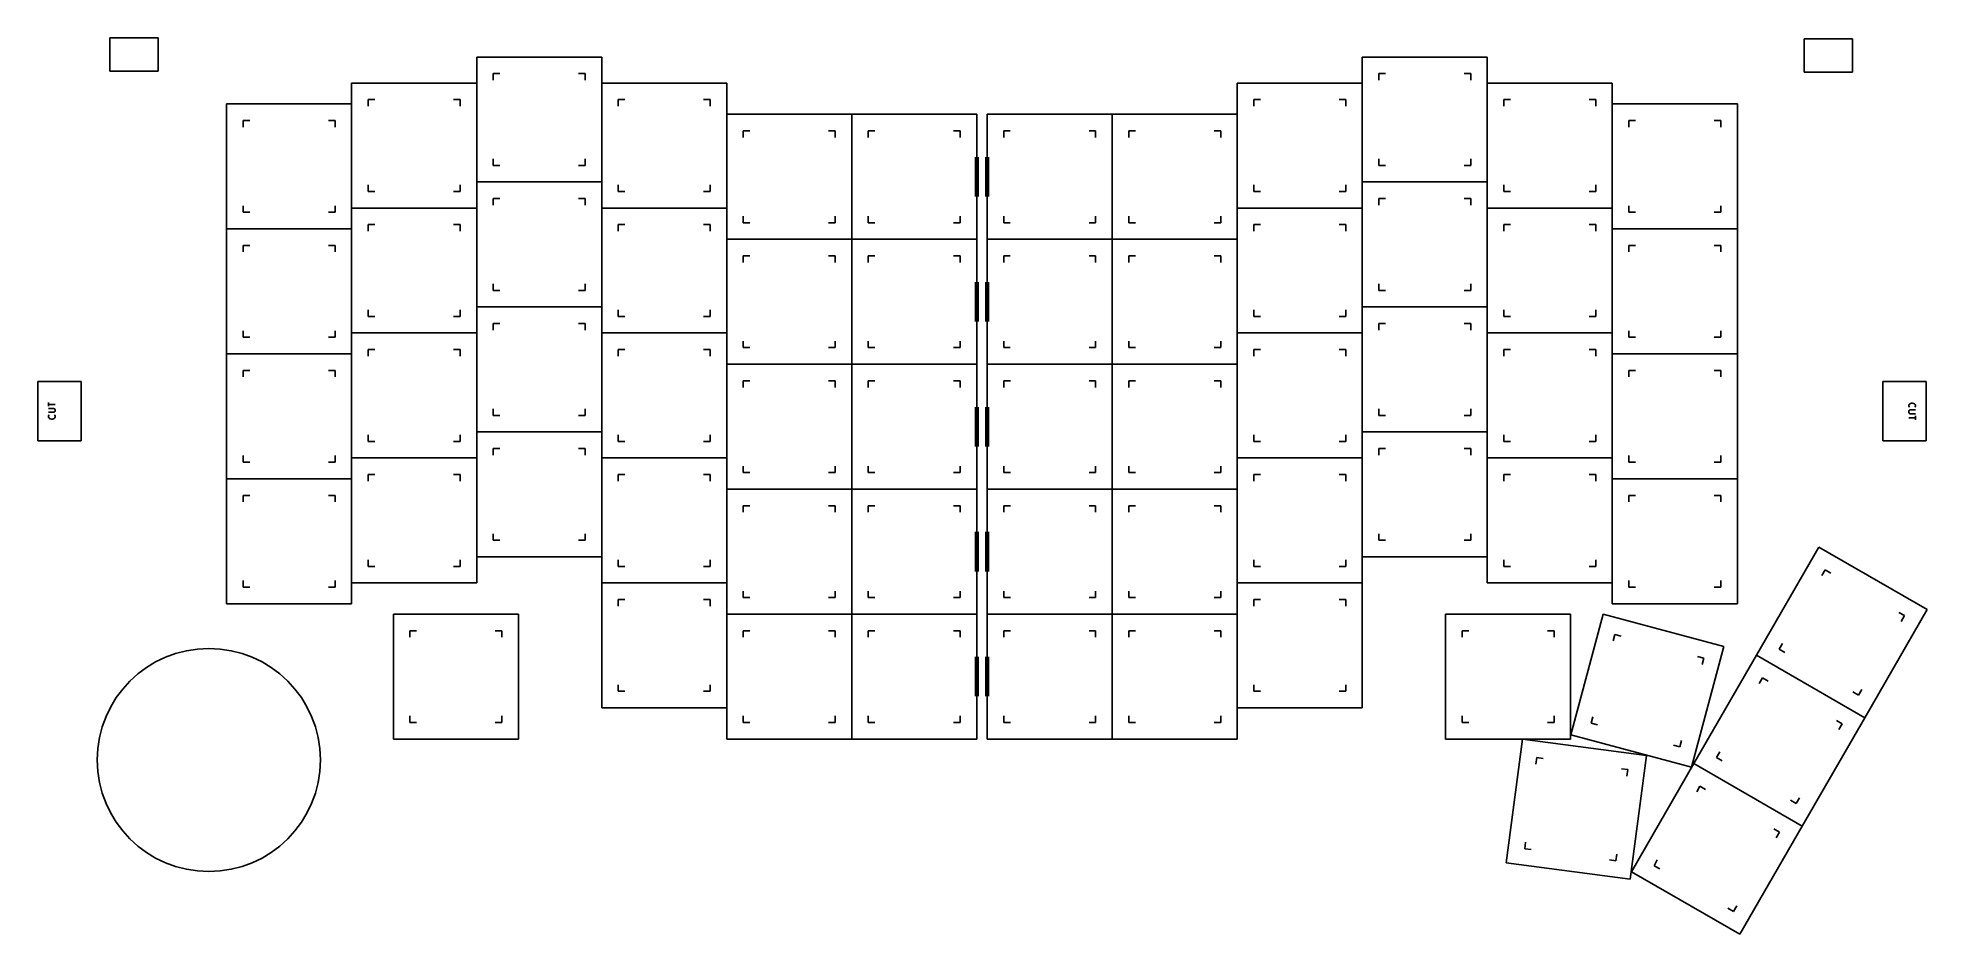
# Model space of a CAD drawing. Extents: x 51 to 338, y -166 to -30.
import ezdxf

# ---------------------------------------------------------------- set-up
doc = ezdxf.new("R2010")
doc.units = 0
doc.layers.add('BLACK', color=7, linetype='CONTINUOUS')

msp = doc.modelspace()

# ---------------------------------------------------------------- linework, layer by layer
at = {"layer": 'BLACK', "linetype": 'CONTINUOUS'}
for p, q in [((61.595, -29.6085), (68.961, -29.6085)), ((61.595, -34.6885), (61.595, -29.6085)), ((68.961, -29.6085), (68.961, -34.6885)), ((319.722, -29.7672), (327.089, -29.7672)), ((319.722, -34.8472), (319.722, -29.7672)), ((327.089, -29.7672), (327.089, -34.8472)), ((117.475, -51.5938), (117.475, -32.5437)), ((117.475, -32.5437), (136.525, -32.5437)), ((136.525, -32.5437), (136.525, -51.5938)), ((252.413, -51.5938), (252.413, -32.5437)), ((252.413, -32.5437), (271.463, -32.5437)), ((271.463, -32.5437), (271.463, -51.5938)), ((68.961, -34.6885), (61.595, -34.6885)), ((98.425, -55.5625), (98.425, -36.5125)), ((98.425, -36.5125), (117.475, -36.5125)), ((117.475, -36.5125), (117.475, -55.5625)), ((120, -35.0688), (121, -35.0688)), ((120, -36.0688), (120, -35.0688)), ((134, -35.0688), (133, -35.0688)), ((134, -35.0688), (134, -36.0688)), ((136.525, -55.5625), (136.525, -36.5125)), ((136.525, -36.5125), (155.575, -36.5125)), ((155.575, -36.5125), (155.575, -55.5625)), ((233.362, -55.5625), (233.362, -36.5125)), ((233.362, -36.5125), (252.412, -36.5125)), ((252.412, -36.5125), (252.412, -55.5625)), ((254.938, -35.0688), (255.938, -35.0688)), ((254.938, -36.0688), (254.938, -35.0688)), ((268.938, -35.0688), (267.938, -35.0688)), ((268.938, -35.0688), (268.938, -36.0688)), ((271.462, -55.5625), (271.462, -36.5125)), ((271.462, -36.5125), (290.512, -36.5125)), ((290.512, -36.5125), (290.512, -55.5625)), ((327.089, -34.8472), (319.722, -34.8472)), ((79.375, -58.7375), (79.375, -39.6875)), ((79.375, -39.6875), (98.425, -39.6875)), ((98.425, -39.6875), (98.425, -58.7375)), ((100.95, -39.0375), (101.95, -39.0375)), ((100.95, -40.0375), (100.95, -39.0375)), ((114.95, -39.0375), (113.95, -39.0375)), ((114.95, -39.0375), (114.95, -40.0375)), ((139.05, -39.0375), (140.05, -39.0375)), ((139.05, -40.0375), (139.05, -39.0375)), ((153.05, -39.0375), (152.05, -39.0375)), ((153.05, -39.0375), (153.05, -40.0375)), ((235.887, -39.0375), (236.887, -39.0375)), ((235.887, -40.0375), (235.887, -39.0375)), ((249.887, -39.0375), (248.887, -39.0375)), ((249.887, -39.0375), (249.887, -40.0375)), ((273.987, -39.0375), (274.987, -39.0375)), ((273.987, -40.0375), (273.987, -39.0375)), ((287.987, -39.0375), (286.987, -39.0375)), ((287.987, -39.0375), (287.987, -40.0375)), ((290.513, -58.7375), (290.513, -39.6875)), ((290.513, -39.6875), (309.563, -39.6875)), ((309.563, -39.6875), (309.563, -58.7375)), ((81.9, -42.2125), (82.9, -42.2125)), ((81.9, -43.2125), (81.9, -42.2125)), ((95.9, -42.2125), (94.9, -42.2125)), ((95.9, -42.2125), (95.9, -43.2125)), ((155.575, -60.325), (155.575, -41.275)), ((155.575, -41.275), (174.625, -41.275)), ((174.625, -60.325), (174.625, -41.275)), ((174.625, -41.275), (193.675, -41.275)), ((174.625, -41.275), (174.625, -60.325)), ((193.675, -41.275), (193.675, -60.325)), ((195.262, -60.325), (195.262, -41.275)), ((195.262, -41.275), (214.312, -41.275)), ((214.312, -41.275), (214.312, -60.325)), ((214.312, -60.325), (214.312, -41.275)), ((214.312, -41.275), (233.362, -41.275)), ((233.362, -41.275), (233.362, -60.325)), ((293.038, -42.2125), (294.038, -42.2125)), ((293.038, -43.2125), (293.038, -42.2125)), ((307.038, -42.2125), (306.038, -42.2125)), ((307.038, -42.2125), (307.038, -43.2125)), ((158.1, -43.8), (159.1, -43.8)), ((158.1, -44.8), (158.1, -43.8)), ((172.1, -43.8), (171.1, -43.8)), ((172.1, -43.8), (172.1, -44.8)), ((177.15, -43.8), (178.15, -43.8)), ((177.15, -44.8), (177.15, -43.8)), ((191.15, -43.8), (190.15, -43.8)), ((191.15, -43.8), (191.15, -44.8)), ((197.787, -43.8), (198.787, -43.8)), ((197.787, -44.8), (197.787, -43.8)), ((211.787, -43.8), (210.787, -43.8)), ((211.787, -43.8), (211.787, -44.8)), ((216.837, -43.8), (217.837, -43.8)), ((216.837, -44.8), (216.837, -43.8)), ((230.837, -43.8), (229.837, -43.8)), ((230.837, -43.8), (230.837, -44.8)), ((120, -48.0687), (120, -49.0687)), ((134, -49.0687), (134, -48.0687)), ((193.475, -53.8), (193.475, -47.8)), ((193.875, -53.8), (193.875, -47.8)), ((195.062, -53.8), (195.062, -47.8)), ((195.462, -53.8), (195.462, -47.8)), ((254.938, -48.0687), (254.938, -49.0687)), ((268.938, -49.0687), (268.938, -48.0687)), ((117.475, -70.6437), (117.475, -51.5938)), ((117.475, -51.5938), (136.525, -51.5938)), ((136.525, -51.5938), (117.475, -51.5938)), ((120, -49.0687), (121, -49.0687)), ((133, -49.0687), (134, -49.0687)), ((136.525, -51.5938), (136.525, -70.6437)), ((252.412, -70.6438), (252.412, -51.5938)), ((252.412, -51.5938), (271.462, -51.5938)), ((271.463, -51.5938), (252.413, -51.5938)), ((254.938, -49.0687), (255.938, -49.0687)), ((267.938, -49.0687), (268.938, -49.0687)), ((271.462, -51.5938), (271.462, -70.6438)), ((100.95, -52.0375), (100.95, -53.0375)), ((100.95, -53.0375), (101.95, -53.0375)), ((113.95, -53.0375), (114.95, -53.0375)), ((114.95, -53.0375), (114.95, -52.0375)), ((120, -54.1187), (121, -54.1187)), ((120, -55.1187), (120, -54.1187)), ((134, -54.1187), (133, -54.1187)), ((134, -54.1187), (134, -55.1187)), ((139.05, -52.0375), (139.05, -53.0375)), ((139.05, -53.0375), (140.05, -53.0375)), ((152.05, -53.0375), (153.05, -53.0375)), ((153.05, -53.0375), (153.05, -52.0375)), ((235.887, -52.0375), (235.887, -53.0375)), ((235.887, -53.0375), (236.887, -53.0375)), ((248.887, -53.0375), (249.887, -53.0375)), ((249.887, -53.0375), (249.887, -52.0375)), ((254.938, -54.1188), (255.938, -54.1188)), ((254.938, -55.1188), (254.938, -54.1188)), ((268.938, -54.1188), (267.938, -54.1188)), ((268.938, -54.1188), (268.938, -55.1188)), ((273.987, -52.0375), (273.987, -53.0375)), ((273.987, -53.0375), (274.987, -53.0375)), ((286.987, -53.0375), (287.987, -53.0375)), ((287.987, -53.0375), (287.987, -52.0375)), ((81.9, -55.2125), (81.9, -56.2125)), ((81.9, -56.2125), (82.9, -56.2125)), ((94.9, -56.2125), (95.9, -56.2125)), ((95.9, -56.2125), (95.9, -55.2125)), ((98.425, -74.6125), (98.425, -55.5625)), ((98.425, -55.5625), (117.475, -55.5625)), ((117.475, -55.5625), (98.425, -55.5625)), ((117.475, -55.5625), (117.475, -74.6125)), ((136.525, -74.6125), (136.525, -55.5625)), ((136.525, -55.5625), (155.575, -55.5625)), ((155.575, -55.5625), (136.525, -55.5625)), ((155.575, -55.5625), (155.575, -74.6125)), ((158.1, -56.8), (158.1, -57.8)), ((172.1, -57.8), (172.1, -56.8)), ((177.15, -56.8), (177.15, -57.8)), ((191.15, -57.8), (191.15, -56.8)), ((197.787, -56.8), (197.787, -57.8)), ((211.787, -57.8), (211.787, -56.8)), ((216.837, -56.8), (216.837, -57.8)), ((230.837, -57.8), (230.837, -56.8)), ((252.412, -55.5625), (233.362, -55.5625)), ((233.362, -74.6125), (233.362, -55.5625)), ((233.362, -55.5625), (252.412, -55.5625)), ((252.412, -55.5625), (252.412, -74.6125)), ((271.462, -74.6125), (271.462, -55.5625)), ((271.462, -55.5625), (290.512, -55.5625)), ((290.512, -55.5625), (271.462, -55.5625)), ((290.512, -55.5625), (290.512, -74.6125)), ((293.038, -55.2125), (293.038, -56.2125)), ((293.038, -56.2125), (294.038, -56.2125)), ((306.038, -56.2125), (307.038, -56.2125)), ((307.038, -56.2125), (307.038, -55.2125)), ((79.375, -77.7875), (79.375, -58.7375)), ((79.375, -58.7375), (98.425, -58.7375)), ((98.425, -58.7375), (79.375, -58.7375)), ((98.425, -58.7375), (98.425, -77.7875)), ((100.95, -58.0875), (101.95, -58.0875)), ((100.95, -59.0875), (100.95, -58.0875)), ((114.95, -58.0875), (113.95, -58.0875)), ((114.95, -58.0875), (114.95, -59.0875)), ((139.05, -58.0875), (140.05, -58.0875)), ((139.05, -59.0875), (139.05, -58.0875)), ((153.05, -58.0875), (152.05, -58.0875)), ((153.05, -58.0875), (153.05, -59.0875)), ((155.575, -79.375), (155.575, -60.325)), ((155.575, -60.325), (174.625, -60.325)), ((174.625, -60.325), (155.575, -60.325)), ((158.1, -57.8), (159.1, -57.8)), ((171.1, -57.8), (172.1, -57.8)), ((174.625, -79.375), (174.625, -60.325)), ((174.625, -60.325), (193.675, -60.325)), ((193.675, -60.325), (174.625, -60.325)), ((174.625, -60.325), (174.625, -79.375)), ((177.15, -57.8), (178.15, -57.8)), ((190.15, -57.8), (191.15, -57.8)), ((193.675, -60.325), (193.675, -79.375)), ((214.312, -60.325), (195.262, -60.325)), ((195.262, -79.375), (195.262, -60.325)), ((195.262, -60.325), (214.312, -60.325)), ((197.787, -57.8), (198.787, -57.8)), ((210.787, -57.8), (211.787, -57.8)), ((214.312, -79.375), (214.312, -60.325)), ((214.312, -60.325), (233.362, -60.325)), ((233.362, -60.325), (214.312, -60.325)), ((214.312, -60.325), (214.312, -79.375)), ((216.837, -57.8), (217.837, -57.8)), ((229.837, -57.8), (230.837, -57.8)), ((233.362, -60.325), (233.362, -79.375)), ((235.887, -58.0875), (236.887, -58.0875)), ((235.887, -59.0875), (235.887, -58.0875)), ((249.887, -58.0875), (248.887, -58.0875)), ((249.887, -58.0875), (249.887, -59.0875)), ((273.987, -58.0875), (274.987, -58.0875)), ((273.987, -59.0875), (273.987, -58.0875)), ((287.987, -58.0875), (286.987, -58.0875)), ((287.987, -58.0875), (287.987, -59.0875)), ((290.512, -77.7875), (290.512, -58.7375)), ((290.512, -58.7375), (309.562, -58.7375)), ((309.563, -58.7375), (290.513, -58.7375)), ((309.562, -58.7375), (309.562, -77.7875)), ((81.9, -61.2625), (82.9, -61.2625)), ((81.9, -62.2625), (81.9, -61.2625)), ((95.9, -61.2625), (94.9, -61.2625)), ((95.9, -61.2625), (95.9, -62.2625)), ((158.1, -62.85), (159.1, -62.85)), ((158.1, -63.85), (158.1, -62.85)), ((172.1, -62.85), (171.1, -62.85)), ((172.1, -62.85), (172.1, -63.85)), ((177.15, -62.85), (178.15, -62.85)), ((177.15, -63.85), (177.15, -62.85)), ((191.15, -62.85), (190.15, -62.85)), ((191.15, -62.85), (191.15, -63.85)), ((197.787, -62.85), (198.787, -62.85)), ((197.787, -63.85), (197.787, -62.85)), ((211.787, -62.85), (210.787, -62.85)), ((211.787, -62.85), (211.787, -63.85)), ((216.837, -62.85), (217.837, -62.85)), ((216.837, -63.85), (216.837, -62.85)), ((230.837, -62.85), (229.837, -62.85)), ((230.837, -62.85), (230.837, -63.85)), ((293.037, -61.2625), (294.037, -61.2625)), ((293.037, -62.2625), (293.037, -61.2625)), ((307.037, -61.2625), (306.037, -61.2625)), ((307.037, -61.2625), (307.037, -62.2625)), ((120, -67.1187), (120, -68.1187)), ((120, -68.1187), (121, -68.1187)), ((133, -68.1187), (134, -68.1187)), ((134, -68.1187), (134, -67.1187)), ((193.475, -72.85), (193.475, -66.85)), ((193.875, -72.85), (193.875, -66.85)), ((195.062, -72.85), (195.062, -66.85)), ((195.462, -72.85), (195.462, -66.85)), ((254.938, -67.1188), (254.938, -68.1188)), ((254.938, -68.1188), (255.938, -68.1188)), ((267.938, -68.1188), (268.938, -68.1188)), ((268.938, -68.1188), (268.938, -67.1188)), ((100.95, -71.0875), (100.95, -72.0875)), ((114.95, -72.0875), (114.95, -71.0875)), ((117.475, -89.6937), (117.475, -70.6437)), ((117.475, -70.6437), (136.525, -70.6437)), ((136.525, -70.6437), (117.475, -70.6437)), ((136.525, -70.6437), (136.525, -89.6937)), ((139.05, -71.0875), (139.05, -72.0875)), ((153.05, -72.0875), (153.05, -71.0875)), ((235.887, -71.0875), (235.887, -72.0875)), ((249.887, -72.0875), (249.887, -71.0875)), ((271.462, -70.6438), (252.412, -70.6438)), ((252.413, -89.6937), (252.413, -70.6437)), ((252.413, -70.6437), (271.463, -70.6437)), ((271.463, -70.6437), (271.463, -89.6937)), ((273.987, -71.0875), (273.987, -72.0875)), ((287.987, -72.0875), (287.987, -71.0875)), ((81.9, -74.2625), (81.9, -75.2625)), ((95.9, -75.2625), (95.9, -74.2625)), ((98.425, -93.6625), (98.425, -74.6125)), ((98.425, -74.6125), (117.475, -74.6125)), ((117.475, -74.6125), (98.425, -74.6125)), ((100.95, -72.0875), (101.95, -72.0875)), ((113.95, -72.0875), (114.95, -72.0875)), ((117.475, -74.6125), (117.475, -93.6625)), ((120, -73.1688), (121, -73.1688)), ((120, -74.1688), (120, -73.1688)), ((134, -73.1688), (133, -73.1688)), ((134, -73.1688), (134, -74.1688)), ((136.525, -93.6625), (136.525, -74.6125)), ((136.525, -74.6125), (155.575, -74.6125)), ((155.575, -74.6125), (136.525, -74.6125)), ((139.05, -72.0875), (140.05, -72.0875)), ((152.05, -72.0875), (153.05, -72.0875)), ((155.575, -74.6125), (155.575, -93.6625)), ((233.362, -93.6625), (233.362, -74.6125)), ((233.362, -74.6125), (252.412, -74.6125)), ((252.412, -74.6125), (233.362, -74.6125)), ((235.887, -72.0875), (236.887, -72.0875)), ((248.887, -72.0875), (249.887, -72.0875)), ((252.412, -74.6125), (252.412, -93.6625)), ((254.938, -73.1687), (255.938, -73.1687)), ((254.938, -74.1687), (254.938, -73.1687)), ((268.938, -73.1687), (267.938, -73.1687)), ((268.938, -73.1687), (268.938, -74.1687)), ((271.462, -93.6625), (271.462, -74.6125)), ((271.462, -74.6125), (290.512, -74.6125)), ((290.512, -74.6125), (271.462, -74.6125)), ((273.987, -72.0875), (274.987, -72.0875)), ((286.987, -72.0875), (287.987, -72.0875)), ((290.512, -74.6125), (290.512, -93.6625)), ((293.037, -74.2625), (293.037, -75.2625)), ((307.037, -75.2625), (307.037, -74.2625)), ((81.9, -75.2625), (82.9, -75.2625)), ((94.9, -75.2625), (95.9, -75.2625)), ((100.95, -77.1375), (101.95, -77.1375)), ((100.95, -78.1375), (100.95, -77.1375)), ((114.95, -77.1375), (113.95, -77.1375)), ((114.95, -77.1375), (114.95, -78.1375)), ((139.05, -77.1375), (140.05, -77.1375)), ((139.05, -78.1375), (139.05, -77.1375)), ((153.05, -77.1375), (152.05, -77.1375)), ((153.05, -77.1375), (153.05, -78.1375)), ((158.1, -75.85), (158.1, -76.85)), ((158.1, -76.85), (159.1, -76.85)), ((171.1, -76.85), (172.1, -76.85)), ((172.1, -76.85), (172.1, -75.85)), ((177.15, -75.85), (177.15, -76.85)), ((177.15, -76.85), (178.15, -76.85)), ((190.15, -76.85), (191.15, -76.85)), ((191.15, -76.85), (191.15, -75.85)), ((197.787, -75.85), (197.787, -76.85)), ((197.787, -76.85), (198.787, -76.85)), ((210.787, -76.85), (211.787, -76.85)), ((211.787, -76.85), (211.787, -75.85)), ((216.837, -75.85), (216.837, -76.85)), ((216.837, -76.85), (217.837, -76.85)), ((229.837, -76.85), (230.837, -76.85)), ((230.837, -76.85), (230.837, -75.85)), ((235.887, -77.1375), (236.887, -77.1375)), ((235.887, -78.1375), (235.887, -77.1375)), ((249.887, -77.1375), (248.887, -77.1375)), ((249.887, -77.1375), (249.887, -78.1375)), ((273.988, -77.1375), (274.988, -77.1375)), ((273.988, -78.1375), (273.988, -77.1375)), ((287.988, -77.1375), (286.988, -77.1375)), ((287.988, -77.1375), (287.988, -78.1375)), ((293.037, -75.2625), (294.037, -75.2625)), ((306.037, -75.2625), (307.037, -75.2625)), ((79.375, -96.8375), (79.375, -77.7875)), ((79.375, -77.7875), (98.425, -77.7875)), ((98.425, -77.7875), (79.375, -77.7875)), ((81.9, -80.3125), (82.9, -80.3125)), ((81.9, -81.3125), (81.9, -80.3125)), ((95.9, -80.3125), (94.9, -80.3125)), ((95.9, -80.3125), (95.9, -81.3125)), ((98.425, -77.7875), (98.425, -96.8375)), ((155.575, -98.425), (155.575, -79.375)), ((155.575, -79.375), (174.625, -79.375)), ((174.625, -79.375), (155.575, -79.375)), ((174.625, -98.425), (174.625, -79.375)), ((174.625, -79.375), (193.675, -79.375)), ((193.675, -79.375), (174.625, -79.375)), ((174.625, -79.375), (174.625, -98.425)), ((193.675, -79.375), (193.675, -98.425)), ((214.312, -79.375), (195.262, -79.375)), ((195.263, -98.425), (195.263, -79.375)), ((195.263, -79.375), (214.313, -79.375)), ((233.362, -79.375), (214.312, -79.375)), ((214.313, -98.425), (214.313, -79.375)), ((214.313, -79.375), (233.363, -79.375)), ((214.313, -79.375), (214.313, -98.425)), ((233.363, -79.375), (233.363, -98.425)), ((290.512, -96.8375), (290.512, -77.7875)), ((290.512, -77.7875), (309.562, -77.7875)), ((309.562, -77.7875), (290.512, -77.7875)), ((293.037, -80.3125), (294.037, -80.3125)), ((293.037, -81.3125), (293.037, -80.3125)), ((307.037, -80.3125), (306.037, -80.3125)), ((307.037, -80.3125), (307.037, -81.3125)), ((309.562, -77.7875), (309.562, -96.8375)), ((50.6, -81.9937), (50.6, -91.0438)), ((50.6, -81.9937), (57.2, -81.9937)), ((57.2, -81.9937), (57.2, -91.0438)), ((158.1, -81.9), (159.1, -81.9)), ((158.1, -82.9), (158.1, -81.9)), ((172.1, -81.9), (171.1, -81.9)), ((172.1, -81.9), (172.1, -82.9)), ((177.15, -81.9), (178.15, -81.9)), ((177.15, -82.9), (177.15, -81.9)), ((191.15, -81.9), (190.15, -81.9)), ((191.15, -81.9), (191.15, -82.9)), ((197.788, -81.9), (198.788, -81.9)), ((197.788, -82.9), (197.788, -81.9)), ((211.788, -81.9), (210.788, -81.9)), ((211.788, -81.9), (211.788, -82.9)), ((216.838, -81.9), (217.838, -81.9)), ((216.838, -82.9), (216.838, -81.9)), ((230.838, -81.9), (229.838, -81.9)), ((230.838, -81.9), (230.838, -82.9)), ((331.738, -91.0438), (331.738, -81.9937)), ((338.337, -81.9937), (331.738, -81.9937)), ((338.337, -91.0438), (338.337, -81.9937)), ((52.2524, -85.7807), (52.2524, -85.2092)), ((53.2524, -85.4949), (52.2524, -85.4949)), ((53.0619, -86.114), (52.2524, -86.114)), ((53.1571, -86.1616), (53.0619, -86.114)), ((53.2048, -86.2092), (53.1571, -86.1616)), ((53.2524, -86.3045), (53.2048, -86.2092)), ((53.2524, -86.4949), (53.2524, -86.3045)), ((120, -86.1688), (120, -87.1688)), ((134, -87.1688), (134, -86.1688)), ((193.475, -91.9), (193.475, -85.9)), ((193.875, -91.9), (193.875, -85.9)), ((195.062, -91.9), (195.062, -85.9)), ((195.462, -91.9), (195.462, -85.9)), ((254.938, -86.1687), (254.938, -87.1687)), ((268.938, -87.1687), (268.938, -86.1687)), ((335.685, -85.6378), (335.733, -85.4949)), ((335.685, -85.733), (335.685, -85.6378)), ((335.733, -85.8759), (335.685, -85.733)), ((335.733, -85.4949), (335.828, -85.3997)), ((335.78, -85.9235), (335.733, -85.8759)), ((335.876, -86.3521), (335.78, -86.3997)), ((335.828, -85.3997), (335.923, -85.3521)), ((336.685, -86.3521), (335.876, -86.3521)), ((335.923, -85.3521), (336.114, -85.3045)), ((336.114, -85.3045), (336.257, -85.3045)), ((336.257, -85.3045), (336.447, -85.3521)), ((336.447, -85.3521), (336.542, -85.3997)), ((336.542, -85.3997), (336.637, -85.4949)), ((336.637, -85.8759), (336.59, -85.9235)), ((336.637, -85.4949), (336.685, -85.6378)), ((336.685, -85.733), (336.637, -85.8759)), ((336.685, -85.6378), (336.685, -85.733)), ((52.2524, -86.6854), (53.0619, -86.6854)), ((52.2524, -87.3045), (52.3, -87.1616)), ((52.2524, -87.3997), (52.2524, -87.3045)), ((52.3, -87.5426), (52.2524, -87.3997)), ((52.3, -87.1616), (52.3476, -87.114)), ((52.3952, -87.6378), (52.3, -87.5426)), ((52.4905, -87.6854), (52.3952, -87.6378)), ((52.681, -87.733), (52.4905, -87.6854)), ((52.8238, -87.733), (52.681, -87.733)), ((53.0143, -87.6854), (52.8238, -87.733)), ((53.1095, -87.6378), (53.0143, -87.6854)), ((53.0619, -86.6854), (53.1571, -86.6378)), ((53.2048, -87.5426), (53.1095, -87.6378)), ((53.1571, -86.6378), (53.2048, -86.5902)), ((53.1571, -87.114), (53.2048, -87.1616)), ((53.2048, -86.5902), (53.2524, -86.4949)), ((53.2048, -87.1616), (53.2524, -87.3045)), ((53.2524, -87.3997), (53.2048, -87.5426)), ((53.2524, -87.3045), (53.2524, -87.3997)), ((120, -87.1688), (121, -87.1688)), ((133, -87.1688), (134, -87.1688)), ((254.938, -87.1687), (255.938, -87.1687)), ((267.938, -87.1687), (268.938, -87.1687)), ((335.733, -86.4473), (335.685, -86.5426)), ((335.685, -86.5426), (335.685, -86.733)), ((335.685, -86.733), (335.733, -86.8283)), ((335.685, -87.5426), (336.685, -87.5426)), ((335.78, -86.3997), (335.733, -86.4473)), ((335.733, -86.8283), (335.78, -86.8759)), ((335.78, -86.8759), (335.876, -86.9235)), ((335.876, -86.9235), (336.685, -86.9235)), ((336.685, -87.2568), (336.685, -87.8283)), ((50.6, -91.0438), (57.2, -91.0438)), ((100.95, -90.1375), (100.95, -91.1375)), ((100.95, -91.1375), (101.95, -91.1375)), ((113.95, -91.1375), (114.95, -91.1375)), ((114.95, -91.1375), (114.95, -90.1375)), ((117.475, -108.744), (117.475, -89.6937)), ((117.475, -89.6937), (136.525, -89.6937)), ((136.525, -89.6937), (117.475, -89.6937)), ((136.525, -89.6937), (136.525, -108.744)), ((139.05, -90.1375), (139.05, -91.1375)), ((139.05, -91.1375), (140.05, -91.1375)), ((152.05, -91.1375), (153.05, -91.1375)), ((153.05, -91.1375), (153.05, -90.1375)), ((235.887, -90.1375), (235.887, -91.1375)), ((235.887, -91.1375), (236.887, -91.1375)), ((248.887, -91.1375), (249.887, -91.1375)), ((249.887, -91.1375), (249.887, -90.1375)), ((252.413, -108.744), (252.413, -89.6937)), ((252.413, -89.6937), (271.463, -89.6937)), ((271.463, -89.6937), (252.413, -89.6937)), ((271.463, -89.6937), (271.463, -108.744)), ((273.988, -90.1375), (273.988, -91.1375)), ((273.988, -91.1375), (274.988, -91.1375)), ((286.988, -91.1375), (287.988, -91.1375)), ((287.988, -91.1375), (287.988, -90.1375)), ((338.337, -91.0438), (331.738, -91.0438)), ((81.9, -93.3125), (81.9, -94.3125)), ((81.9, -94.3125), (82.9, -94.3125)), ((94.9, -94.3125), (95.9, -94.3125)), ((95.9, -94.3125), (95.9, -93.3125)), ((98.425, -112.712), (98.425, -93.6625)), ((98.425, -93.6625), (117.475, -93.6625)), ((117.475, -93.6625), (98.425, -93.6625)), ((117.475, -93.6625), (117.475, -112.712)), ((120, -92.2188), (121, -92.2188)), ((120, -93.2188), (120, -92.2188)), ((134, -92.2188), (133, -92.2188)), ((134, -92.2188), (134, -93.2188)), ((136.525, -112.712), (136.525, -93.6625)), ((136.525, -93.6625), (155.575, -93.6625)), ((155.575, -93.6625), (136.525, -93.6625)), ((155.575, -93.6625), (155.575, -112.712)), ((158.1, -94.9), (158.1, -95.9)), ((172.1, -95.9), (172.1, -94.9)), ((177.15, -94.9), (177.15, -95.9)), ((191.15, -95.9), (191.15, -94.9)), ((197.788, -94.9), (197.788, -95.9)), ((211.788, -95.9), (211.788, -94.9)), ((216.838, -94.9), (216.838, -95.9)), ((230.838, -95.9), (230.838, -94.9)), ((233.362, -112.712), (233.362, -93.6625)), ((233.362, -93.6625), (252.412, -93.6625)), ((252.412, -93.6625), (233.362, -93.6625)), ((252.412, -93.6625), (252.412, -112.712)), ((254.938, -92.2188), (255.938, -92.2188)), ((254.938, -93.2188), (254.938, -92.2188)), ((268.938, -92.2188), (267.938, -92.2188)), ((268.938, -92.2188), (268.938, -93.2188)), ((271.462, -112.712), (271.462, -93.6625)), ((271.462, -93.6625), (290.512, -93.6625)), ((290.512, -93.6625), (271.462, -93.6625)), ((290.512, -93.6625), (290.512, -112.712)), ((293.037, -93.3125), (293.037, -94.3125)), ((293.037, -94.3125), (294.037, -94.3125)), ((306.037, -94.3125), (307.037, -94.3125)), ((307.037, -94.3125), (307.037, -93.3125)), ((79.375, -115.887), (79.375, -96.8375)), ((79.375, -96.8375), (98.425, -96.8375)), ((98.425, -96.8375), (79.375, -96.8375)), ((98.425, -96.8375), (98.425, -115.887)), ((100.95, -96.1875), (101.95, -96.1875)), ((100.95, -97.1875), (100.95, -96.1875)), ((114.95, -96.1875), (113.95, -96.1875)), ((114.95, -96.1875), (114.95, -97.1875)), ((139.05, -96.1875), (140.05, -96.1875)), ((139.05, -97.1875), (139.05, -96.1875)), ((153.05, -96.1875), (152.05, -96.1875)), ((153.05, -96.1875), (153.05, -97.1875)), ((158.1, -95.9), (159.1, -95.9)), ((171.1, -95.9), (172.1, -95.9)), ((177.15, -95.9), (178.15, -95.9)), ((190.15, -95.9), (191.15, -95.9)), ((197.788, -95.9), (198.788, -95.9)), ((210.788, -95.9), (211.788, -95.9)), ((216.838, -95.9), (217.838, -95.9)), ((229.838, -95.9), (230.838, -95.9)), ((235.887, -96.1875), (236.887, -96.1875)), ((235.887, -97.1875), (235.887, -96.1875)), ((249.887, -96.1875), (248.887, -96.1875)), ((249.887, -96.1875), (249.887, -97.1875)), ((273.988, -96.1875), (274.988, -96.1875)), ((273.988, -97.1875), (273.988, -96.1875)), ((287.988, -96.1875), (286.988, -96.1875)), ((287.988, -96.1875), (287.988, -97.1875)), ((290.512, -115.887), (290.512, -96.8375)), ((290.512, -96.8375), (309.562, -96.8375)), ((309.562, -96.8375), (290.512, -96.8375)), ((309.562, -96.8375), (309.562, -115.887)), ((81.9, -99.3625), (82.9, -99.3625)), ((81.9, -100.362), (81.9, -99.3625)), ((95.9, -99.3625), (94.9, -99.3625)), ((95.9, -99.3625), (95.9, -100.362)), ((155.575, -117.475), (155.575, -98.425)), ((155.575, -98.425), (174.625, -98.425)), ((174.625, -98.425), (155.575, -98.425)), ((174.625, -98.425), (174.625, -117.475)), ((174.625, -117.475), (174.625, -98.425)), ((174.625, -98.425), (193.675, -98.425)), ((193.675, -98.425), (174.625, -98.425)), ((193.675, -98.425), (193.675, -117.475)), ((195.263, -117.475), (195.263, -98.425)), ((195.263, -98.425), (214.313, -98.425)), ((214.313, -98.425), (195.263, -98.425)), ((214.312, -117.475), (214.312, -98.425)), ((214.312, -98.425), (233.362, -98.425)), ((233.363, -98.425), (214.313, -98.425)), ((214.313, -98.425), (214.313, -117.475)), ((233.362, -98.425), (233.362, -117.475)), ((293.037, -99.3625), (294.037, -99.3625)), ((293.037, -100.362), (293.037, -99.3625)), ((307.037, -99.3625), (306.037, -99.3625)), ((307.037, -99.3625), (307.037, -100.362)), ((158.1, -100.95), (159.1, -100.95)), ((158.1, -101.95), (158.1, -100.95)), ((172.1, -100.95), (171.1, -100.95)), ((172.1, -100.95), (172.1, -101.95)), ((177.15, -100.95), (178.15, -100.95)), ((177.15, -101.95), (177.15, -100.95)), ((191.15, -100.95), (190.15, -100.95)), ((191.15, -100.95), (191.15, -101.95)), ((197.788, -100.95), (198.788, -100.95)), ((197.788, -101.95), (197.788, -100.95)), ((211.788, -100.95), (210.788, -100.95)), ((211.788, -100.95), (211.788, -101.95)), ((216.837, -100.95), (217.837, -100.95)), ((216.837, -101.95), (216.837, -100.95)), ((230.837, -100.95), (229.837, -100.95)), ((230.837, -100.95), (230.837, -101.95)), ((120, -105.219), (120, -106.219)), ((120, -106.219), (121, -106.219)), ((133, -106.219), (134, -106.219)), ((134, -106.219), (134, -105.219)), ((193.475, -110.95), (193.475, -104.95)), ((193.875, -110.95), (193.875, -104.95)), ((195.062, -110.95), (195.062, -104.95)), ((195.462, -110.95), (195.462, -104.95)), ((254.938, -105.219), (254.938, -106.219)), ((254.938, -106.219), (255.938, -106.219)), ((267.938, -106.219), (268.938, -106.219)), ((268.938, -106.219), (268.938, -105.219)), ((100.95, -109.188), (100.95, -110.188)), ((114.95, -110.188), (114.95, -109.188)), ((136.525, -108.744), (117.475, -108.744)), ((139.05, -109.188), (139.05, -110.188)), ((153.05, -110.188), (153.05, -109.188)), ((235.887, -109.187), (235.887, -110.187)), ((249.887, -110.187), (249.887, -109.187)), ((271.463, -108.744), (252.413, -108.744)), ((273.988, -109.187), (273.988, -110.187)), ((287.988, -110.187), (287.988, -109.187)), ((312.47, -123.751), (321.995, -107.253)), ((321.995, -107.253), (338.493, -116.778)), ((100.95, -110.188), (101.95, -110.188)), ((113.95, -110.188), (114.95, -110.188)), ((139.05, -110.188), (140.05, -110.188)), ((152.05, -110.188), (153.05, -110.188)), ((235.887, -110.187), (236.887, -110.187)), ((248.887, -110.187), (249.887, -110.187)), ((273.988, -110.187), (274.988, -110.187)), ((286.988, -110.187), (287.988, -110.187)), ((322.419, -111.569), (322.919, -110.703)), ((322.919, -110.703), (323.785, -111.203)), ((81.9, -112.362), (81.9, -113.362)), ((81.9, -113.362), (82.9, -113.362)), ((94.9, -113.362), (95.9, -113.362)), ((95.9, -113.362), (95.9, -112.362)), ((117.475, -112.712), (98.425, -112.712)), ((136.525, -131.762), (136.525, -112.712)), ((136.525, -112.712), (155.575, -112.712)), ((155.575, -112.712), (136.525, -112.712)), ((155.575, -112.712), (155.575, -131.762)), ((158.1, -113.95), (158.1, -114.95)), ((158.1, -114.95), (159.1, -114.95)), ((171.1, -114.95), (172.1, -114.95)), ((172.1, -114.95), (172.1, -113.95)), ((177.15, -113.95), (177.15, -114.95)), ((177.15, -114.95), (178.15, -114.95)), ((190.15, -114.95), (191.15, -114.95)), ((191.15, -114.95), (191.15, -113.95)), ((197.788, -113.95), (197.788, -114.95)), ((197.788, -114.95), (198.788, -114.95)), ((210.788, -114.95), (211.788, -114.95)), ((211.788, -114.95), (211.788, -113.95)), ((216.837, -113.95), (216.837, -114.95)), ((216.837, -114.95), (217.837, -114.95)), ((229.837, -114.95), (230.837, -114.95)), ((230.837, -114.95), (230.837, -113.95)), ((252.412, -112.712), (233.362, -112.712)), ((233.363, -131.762), (233.363, -112.712)), ((233.363, -112.712), (252.413, -112.712)), ((252.413, -112.712), (252.413, -131.762)), ((290.512, -112.712), (271.462, -112.712)), ((293.037, -112.362), (293.037, -113.362)), ((293.037, -113.362), (294.037, -113.362)), ((306.037, -113.362), (307.037, -113.362)), ((307.037, -113.362), (307.037, -112.362)), ((98.425, -115.887), (79.375, -115.887)), ((104.775, -136.525), (104.775, -117.475)), ((104.775, -117.475), (123.825, -117.475)), ((123.825, -117.475), (123.825, -136.525)), ((139.05, -115.237), (140.05, -115.237)), ((139.05, -116.237), (139.05, -115.237)), ((153.05, -115.237), (152.05, -115.237)), ((153.05, -115.237), (153.05, -116.237)), ((174.625, -117.475), (155.575, -117.475)), ((155.575, -136.525), (155.575, -117.475)), ((155.575, -117.475), (174.625, -117.475)), ((174.625, -136.525), (174.625, -117.475)), ((174.625, -117.475), (193.675, -117.475)), ((193.675, -117.475), (174.625, -117.475)), ((174.625, -117.475), (174.625, -136.525)), ((193.675, -117.475), (193.675, -136.525)), ((195.263, -136.525), (195.263, -117.475)), ((195.263, -117.475), (214.313, -117.475)), ((214.313, -117.475), (195.263, -117.475)), ((214.312, -136.525), (214.312, -117.475)), ((214.312, -117.475), (233.362, -117.475)), ((233.362, -117.475), (214.312, -117.475)), ((214.313, -117.475), (214.313, -136.525)), ((233.362, -117.475), (233.362, -136.525)), ((235.888, -115.237), (236.888, -115.237)), ((235.888, -116.237), (235.888, -115.237)), ((249.888, -115.237), (248.888, -115.237)), ((249.888, -115.237), (249.888, -116.237)), ((265.113, -136.525), (265.113, -117.475)), ((265.113, -117.475), (284.162, -117.475)), ((284.162, -117.475), (284.162, -136.525)), ((284.198, -135.884), (289.128, -117.484)), ((289.128, -117.484), (307.529, -122.414)), ((309.562, -115.887), (290.512, -115.887)), ((338.493, -116.778), (328.968, -133.276)), ((335.043, -117.703), (334.177, -117.203)), ((335.043, -117.703), (334.543, -118.569)), ((107.3, -120), (108.3, -120)), ((107.3, -121), (107.3, -120)), ((121.3, -120), (120.3, -120)), ((121.3, -120), (121.3, -121)), ((158.1, -120), (159.1, -120)), ((158.1, -121), (158.1, -120)), ((172.1, -120), (171.1, -120)), ((172.1, -120), (172.1, -121)), ((177.15, -120), (178.15, -120)), ((177.15, -121), (177.15, -120)), ((191.15, -120), (190.15, -120)), ((191.15, -120), (191.15, -121)), ((197.788, -120), (198.788, -120)), ((197.788, -121), (197.788, -120)), ((211.788, -120), (210.788, -120)), ((211.788, -120), (211.788, -121)), ((216.837, -120), (217.837, -120)), ((216.837, -121), (216.837, -120)), ((230.837, -120), (229.837, -120)), ((230.837, -120), (230.837, -121)), ((267.637, -120), (268.637, -120)), ((267.637, -121), (267.637, -120)), ((281.637, -120), (280.637, -120)), ((281.637, -120), (281.637, -121)), ((290.655, -121.542), (290.914, -120.576)), ((290.914, -120.576), (291.88, -120.835)), ((307.529, -122.414), (302.599, -140.815)), ((302.945, -140.249), (312.47, -123.751)), ((312.47, -123.751), (328.968, -133.276)), ((328.968, -133.276), (312.47, -123.751)), ((316.419, -121.961), (315.919, -122.827)), ((315.919, -122.827), (316.785, -123.327)), ((193.475, -130), (193.475, -124)), ((193.875, -130), (193.875, -124)), ((195.062, -130), (195.062, -124)), ((195.462, -130), (195.462, -124)), ((304.437, -124.2), (303.471, -123.941)), ((304.437, -124.2), (304.178, -125.165)), ((139.05, -128.237), (139.05, -129.237)), ((139.05, -129.237), (140.05, -129.237)), ((152.05, -129.237), (153.05, -129.237)), ((153.05, -129.237), (153.05, -128.237)), ((235.888, -128.237), (235.888, -129.237)), ((235.888, -129.237), (236.888, -129.237)), ((248.888, -129.237), (249.888, -129.237)), ((249.888, -129.237), (249.888, -128.237)), ((312.894, -128.066), (313.394, -127.2)), ((313.394, -127.2), (314.26, -127.7)), ((327.177, -129.327), (328.043, -129.827)), ((328.043, -129.827), (328.543, -128.961)), ((155.575, -131.762), (136.525, -131.762)), ((252.413, -131.762), (233.363, -131.762)), ((107.3, -133), (107.3, -134)), ((107.3, -134), (108.3, -134)), ((120.3, -134), (121.3, -134)), ((121.3, -134), (121.3, -133)), ((158.1, -133), (158.1, -134)), ((158.1, -134), (159.1, -134)), ((171.1, -134), (172.1, -134)), ((172.1, -134), (172.1, -133)), ((177.15, -133), (177.15, -134)), ((177.15, -134), (178.15, -134)), ((190.15, -134), (191.15, -134)), ((191.15, -134), (191.15, -133)), ((197.788, -133), (197.788, -134)), ((197.788, -134), (198.788, -134)), ((210.788, -134), (211.788, -134)), ((211.788, -134), (211.788, -133)), ((216.837, -133), (216.837, -134)), ((216.837, -134), (217.837, -134)), ((229.837, -134), (230.837, -134)), ((230.837, -134), (230.837, -133)), ((267.637, -133), (267.637, -134)), ((267.637, -134), (268.637, -134)), ((280.637, -134), (281.637, -134)), ((281.637, -134), (281.637, -133)), ((287.549, -133.133), (287.29, -134.099)), ((287.29, -134.099), (288.256, -134.358)), ((328.968, -133.276), (319.443, -149.774)), ((325.518, -134.2), (324.652, -133.7)), ((325.518, -134.2), (325.018, -135.066)), ((123.825, -136.525), (104.775, -136.525)), ((174.625, -136.525), (155.575, -136.525)), ((193.675, -136.525), (174.625, -136.525)), ((214.313, -136.525), (195.263, -136.525)), ((233.362, -136.525), (214.312, -136.525)), ((284.162, -136.525), (265.113, -136.525)), ((274.338, -155.406), (276.825, -136.519)), ((276.825, -136.519), (295.712, -139.006)), ((302.599, -140.815), (284.198, -135.884)), ((299.847, -137.464), (300.813, -137.722)), ((300.813, -137.722), (301.072, -136.757)), ((278.868, -140.344), (278.999, -139.352)), ((278.999, -139.352), (279.99, -139.483)), ((292.879, -141.18), (291.887, -141.049)), ((295.712, -139.006), (293.225, -157.893)), ((293.42, -156.743), (302.945, -140.245)), ((302.945, -140.245), (319.443, -149.77)), ((319.443, -149.774), (302.945, -140.249)), ((306.894, -138.459), (306.394, -139.325)), ((306.394, -139.325), (307.26, -139.825)), ((292.879, -141.18), (292.748, -142.171)), ((303.369, -144.56), (303.869, -143.694)), ((303.869, -143.694), (304.735, -144.194)), ((317.652, -145.825), (318.518, -146.325)), ((318.518, -146.325), (319.018, -145.459)), ((277.302, -152.241), (277.171, -153.233)), ((319.443, -149.77), (309.918, -166.268)), ((315.993, -150.694), (315.127, -150.194)), ((315.993, -150.694), (315.493, -151.56)), ((293.225, -157.893), (274.338, -155.406)), ((277.171, -153.233), (278.163, -153.363)), ((290.06, -154.93), (291.051, -155.06)), ((291.051, -155.06), (291.182, -154.069)), ((297.369, -154.952), (296.869, -155.818)), ((309.918, -166.268), (293.42, -156.743)), ((296.869, -155.818), (297.735, -156.318)), ((308.127, -162.318), (308.993, -162.818)), ((308.993, -162.818), (309.493, -161.952))]:
    msp.add_line(p, q, dxfattribs=at)
at = {"layer": 'BLACK'}
msp.add_circle((76.6625, -139.7), 17, dxfattribs=at)

doc.saveas('drawing.dxf')
